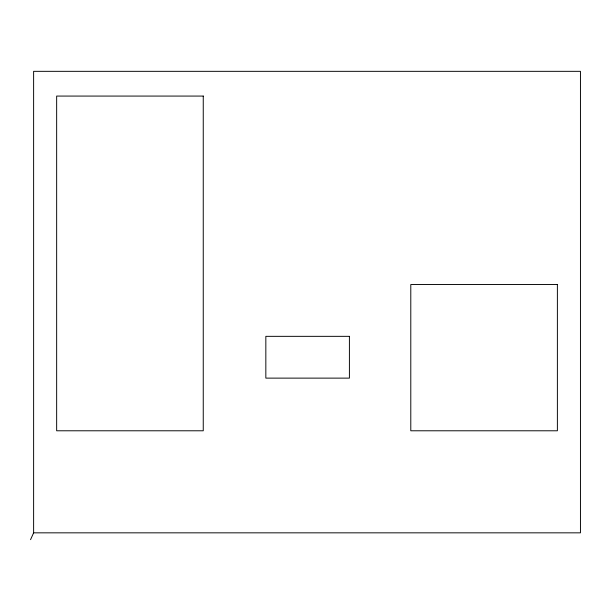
<?xml version="1.0" encoding="UTF-8"?>
<svg xmlns="http://www.w3.org/2000/svg" width="611" height="611" viewBox="0 0 611 611"><rect width="100%" height="100%" fill="white"/><g stroke="black" fill="none" stroke-linecap="round" stroke-linejoin="round"><path stroke-width="0.92" d="M30.55 539.666L33.62 532.838L33.62 71.334L580.45 71.334L580.45 532.838L33.62 532.838M203.249 96.072L56.655 96.072L56.655 430.786L203.249 430.786L203.249 96.072M557.385 284.535L410.791 284.535L410.791 430.786L557.385 430.786L557.385 284.535M349.408 336.34L265.838 336.34L265.838 378.125L349.408 378.125L349.408 336.34"/></g></svg>
